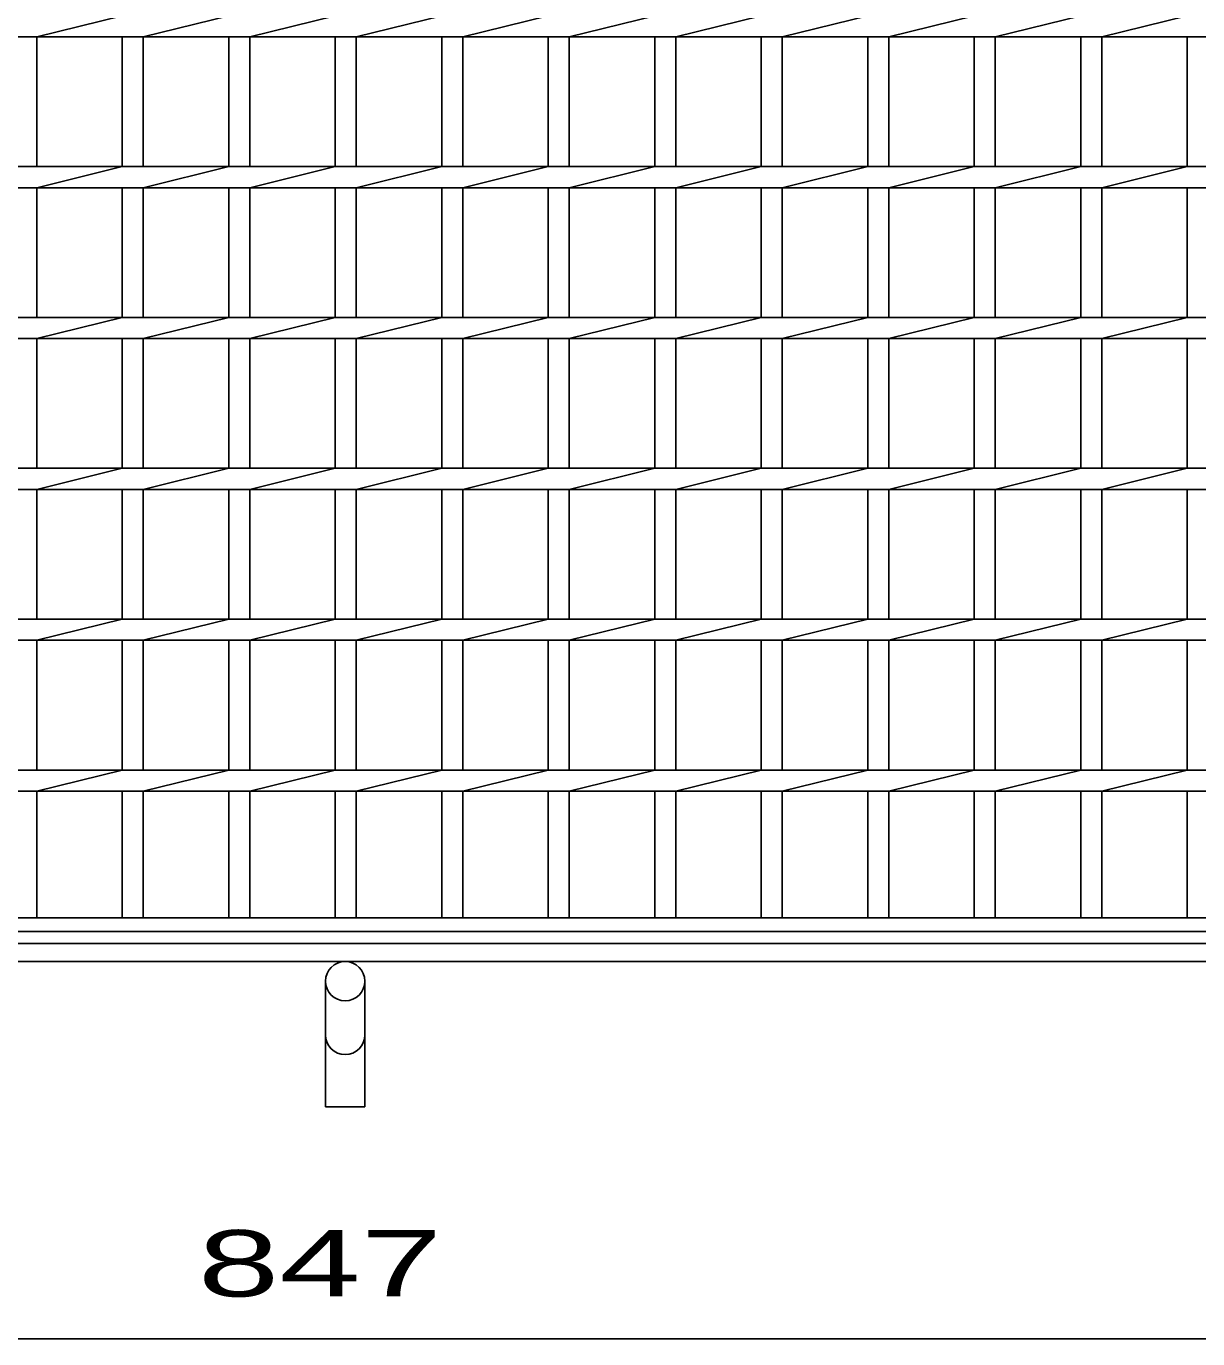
# Model space of a CAD drawing. Units: millimetres, scale not verified. Extents: x -1820 to 1731, y -1282 to 1054.
# Drawn here: x -956.2 to -567.9, y -486 to -51 of the extents above; entities that cross this region are included whole.
import ezdxf
from ezdxf.enums import TextEntityAlignment as Align

# ---------------------------------------------------------------- set-up
doc = ezdxf.new("R2010")
doc.units = ezdxf.units.MM
doc.header["$LTSCALE"] = 10
for name, color, linetype, lineweight in [('16', 3, 'Continuous', 25), ('19', 6, 'Continuous', 25), ('22', 4, 'Continuous', 25)]:
    doc.layers.add(name, color=color, linetype=linetype, lineweight=lineweight)
doc.styles.add('ベクトル', font='')
doc.styles.get('ベクトル').set_extended_font_data('ベクトル')

msp = doc.modelspace()

# ---------------------------------------------------------------- linework, layer by layer
at = {"layer": '16'}
for p, q in [((-952.7, -54.5), (-924.4, -47.5)), ((-917.4, -54.5), (-889.1, -47.5)), ((-882.1, -54.5), (-853.8, -47.5)), ((-846.8, -54.5), (-818.5, -47.5)), ((-811.5, -54.5), (-783.2, -47.5)), ((-776.2, -54.5), (-747.9, -47.5)), ((-740.9, -54.5), (-712.6, -47.5)), ((-705.6, -54.5), (-677.3, -47.5)), ((-670.3, -54.5), (-642, -47.5)), ((-635, -54.5), (-606.7, -47.5)), ((-599.7, -54.5), (-571.4, -47.5)), ((-1348, -54.5), (-353, -54.5)), ((-952.7, -97.5), (-952.7, -54.5)), ((-924.4, -97.5), (-924.4, -54.5)), ((-917.4, -97.5), (-917.4, -54.5)), ((-889.1, -97.5), (-889.1, -54.5)), ((-882.1, -97.5), (-882.1, -54.5)), ((-853.8, -97.5), (-853.8, -54.5)), ((-846.8, -97.5), (-846.8, -54.5)), ((-818.5, -97.5), (-818.5, -54.5)), ((-811.5, -97.5), (-811.5, -54.5)), ((-783.2, -97.5), (-783.2, -54.5)), ((-776.2, -97.5), (-776.2, -54.5)), ((-747.9, -97.5), (-747.9, -54.5)), ((-740.9, -97.5), (-740.9, -54.5)), ((-712.6, -97.5), (-712.6, -54.5)), ((-705.6, -97.5), (-705.6, -54.5)), ((-677.3, -97.5), (-677.3, -54.5)), ((-670.3, -97.5), (-670.3, -54.5)), ((-642, -97.5), (-642, -54.5)), ((-635, -97.5), (-635, -54.5)), ((-606.7, -97.5), (-606.7, -54.5)), ((-599.7, -97.5), (-599.7, -54.5)), ((-571.4, -97.5), (-571.4, -54.5)), ((-1348, -97.5), (-353, -97.5)), ((-952.7, -104.5), (-924.4, -97.5)), ((-917.4, -104.5), (-889.1, -97.5)), ((-882.1, -104.5), (-853.8, -97.5)), ((-846.8, -104.5), (-818.5, -97.5)), ((-811.5, -104.5), (-783.2, -97.5)), ((-776.2, -104.5), (-747.9, -97.5)), ((-740.9, -104.5), (-712.6, -97.5)), ((-705.6, -104.5), (-677.3, -97.5)), ((-670.3, -104.5), (-642, -97.5)), ((-635, -104.5), (-606.7, -97.5)), ((-599.7, -104.5), (-571.4, -97.5)), ((-1348, -104.5), (-353, -104.5)), ((-952.7, -147.5), (-952.7, -104.5)), ((-924.4, -147.5), (-924.4, -104.5)), ((-917.4, -147.5), (-917.4, -104.5)), ((-889.1, -147.5), (-889.1, -104.5)), ((-882.1, -147.5), (-882.1, -104.5)), ((-853.8, -147.5), (-853.8, -104.5)), ((-846.8, -147.5), (-846.8, -104.5)), ((-818.5, -147.5), (-818.5, -104.5)), ((-811.5, -147.5), (-811.5, -104.5)), ((-783.2, -147.5), (-783.2, -104.5)), ((-776.2, -147.5), (-776.2, -104.5)), ((-747.9, -147.5), (-747.9, -104.5)), ((-740.9, -147.5), (-740.9, -104.5)), ((-712.6, -147.5), (-712.6, -104.5)), ((-705.6, -147.5), (-705.6, -104.5)), ((-677.3, -147.5), (-677.3, -104.5)), ((-670.3, -147.5), (-670.3, -104.5)), ((-642, -147.5), (-642, -104.5)), ((-635, -147.5), (-635, -104.5)), ((-606.7, -147.5), (-606.7, -104.5)), ((-599.7, -147.5), (-599.7, -104.5)), ((-571.4, -147.5), (-571.4, -104.5)), ((-1348, -147.5), (-353, -147.5)), ((-952.7, -154.5), (-924.4, -147.5)), ((-917.4, -154.5), (-889.1, -147.5)), ((-882.1, -154.5), (-853.8, -147.5)), ((-846.8, -154.5), (-818.5, -147.5)), ((-811.5, -154.5), (-783.2, -147.5)), ((-776.2, -154.5), (-747.9, -147.5)), ((-740.9, -154.5), (-712.6, -147.5)), ((-705.6, -154.5), (-677.3, -147.5)), ((-670.3, -154.5), (-642, -147.5)), ((-635, -154.5), (-606.7, -147.5)), ((-599.7, -154.5), (-571.4, -147.5)), ((-1348, -154.5), (-353, -154.5)), ((-952.7, -197.5), (-952.7, -154.5)), ((-924.4, -197.5), (-924.4, -154.5)), ((-917.4, -197.5), (-917.4, -154.5)), ((-889.1, -197.5), (-889.1, -154.5)), ((-882.1, -197.5), (-882.1, -154.5)), ((-853.8, -197.5), (-853.8, -154.5)), ((-846.8, -197.5), (-846.8, -154.5)), ((-818.5, -197.5), (-818.5, -154.5)), ((-811.5, -197.5), (-811.5, -154.5)), ((-783.2, -197.5), (-783.2, -154.5)), ((-776.2, -197.5), (-776.2, -154.5)), ((-747.9, -197.5), (-747.9, -154.5)), ((-740.9, -197.5), (-740.9, -154.5)), ((-712.6, -197.5), (-712.6, -154.5)), ((-705.6, -197.5), (-705.6, -154.5)), ((-677.3, -197.5), (-677.3, -154.5)), ((-670.3, -197.5), (-670.3, -154.5)), ((-642, -197.5), (-642, -154.5)), ((-635, -197.5), (-635, -154.5)), ((-606.7, -197.5), (-606.7, -154.5)), ((-599.7, -197.5), (-599.7, -154.5)), ((-571.4, -197.5), (-571.4, -154.5)), ((-1348, -197.5), (-353, -197.5)), ((-952.7, -204.5), (-924.4, -197.5)), ((-917.4, -204.5), (-889.1, -197.5)), ((-882.1, -204.5), (-853.8, -197.5)), ((-846.8, -204.5), (-818.5, -197.5)), ((-811.5, -204.5), (-783.2, -197.5)), ((-776.2, -204.5), (-747.9, -197.5)), ((-740.9, -204.5), (-712.6, -197.5)), ((-705.6, -204.5), (-677.3, -197.5)), ((-670.3, -204.5), (-642, -197.5)), ((-635, -204.5), (-606.7, -197.5)), ((-599.7, -204.5), (-571.4, -197.5)), ((-1348, -204.5), (-353, -204.5)), ((-952.7, -247.5), (-952.7, -204.5)), ((-924.4, -247.5), (-924.4, -204.5)), ((-917.4, -247.5), (-917.4, -204.5)), ((-889.1, -247.5), (-889.1, -204.5)), ((-882.1, -247.5), (-882.1, -204.5)), ((-853.8, -247.5), (-853.8, -204.5)), ((-846.8, -247.5), (-846.8, -204.5)), ((-818.5, -247.5), (-818.5, -204.5)), ((-811.5, -247.5), (-811.5, -204.5)), ((-783.2, -247.5), (-783.2, -204.5)), ((-776.2, -247.5), (-776.2, -204.5)), ((-747.9, -247.5), (-747.9, -204.5)), ((-740.9, -247.5), (-740.9, -204.5)), ((-712.6, -247.5), (-712.6, -204.5)), ((-705.6, -247.5), (-705.6, -204.5)), ((-677.3, -247.5), (-677.3, -204.5)), ((-670.3, -247.5), (-670.3, -204.5)), ((-642, -247.5), (-642, -204.5)), ((-635, -247.5), (-635, -204.5)), ((-606.7, -247.5), (-606.7, -204.5)), ((-599.7, -247.5), (-599.7, -204.5)), ((-571.4, -247.5), (-571.4, -204.5)), ((-1348, -247.5), (-353, -247.5)), ((-952.7, -254.5), (-924.4, -247.5)), ((-917.4, -254.5), (-889.1, -247.5)), ((-882.1, -254.5), (-853.8, -247.5)), ((-846.8, -254.5), (-818.5, -247.5)), ((-811.5, -254.5), (-783.2, -247.5)), ((-776.2, -254.5), (-747.9, -247.5)), ((-740.9, -254.5), (-712.6, -247.5)), ((-705.6, -254.5), (-677.3, -247.5)), ((-670.3, -254.5), (-642, -247.5)), ((-635, -254.5), (-606.7, -247.5)), ((-599.7, -254.5), (-571.4, -247.5)), ((-1348, -254.5), (-353, -254.5)), ((-952.7, -297.5), (-952.7, -254.5)), ((-924.4, -297.5), (-924.4, -254.5)), ((-917.4, -297.5), (-917.4, -254.5)), ((-889.1, -297.5), (-889.1, -254.5)), ((-882.1, -297.5), (-882.1, -254.5)), ((-853.8, -297.5), (-853.8, -254.5)), ((-846.8, -297.5), (-846.8, -254.5)), ((-818.5, -297.5), (-818.5, -254.5)), ((-811.5, -297.5), (-811.5, -254.5)), ((-783.2, -297.5), (-783.2, -254.5)), ((-776.2, -297.5), (-776.2, -254.5)), ((-747.9, -297.5), (-747.9, -254.5)), ((-740.9, -297.5), (-740.9, -254.5)), ((-712.6, -297.5), (-712.6, -254.5)), ((-705.6, -297.5), (-705.6, -254.5)), ((-677.3, -297.5), (-677.3, -254.5)), ((-670.3, -297.5), (-670.3, -254.5)), ((-642, -297.5), (-642, -254.5)), ((-635, -297.5), (-635, -254.5)), ((-606.7, -297.5), (-606.7, -254.5)), ((-599.7, -297.5), (-599.7, -254.5)), ((-571.4, -297.5), (-571.4, -254.5)), ((-1242.1, -297.5), (-458.5, -297.5)), ((-952.7, -304.5), (-924.4, -297.5)), ((-917.4, -304.5), (-889.1, -297.5)), ((-882.1, -304.5), (-853.8, -297.5)), ((-846.8, -304.5), (-818.5, -297.5)), ((-811.5, -304.5), (-783.2, -297.5)), ((-776.2, -304.5), (-747.9, -297.5)), ((-740.9, -304.5), (-712.6, -297.5)), ((-705.6, -304.5), (-677.3, -297.5)), ((-670.3, -304.5), (-642, -297.5)), ((-635, -304.5), (-606.7, -297.5)), ((-599.7, -304.5), (-571.4, -297.5)), ((-1242.1, -304.5), (-458.5, -304.5)), ((-952.7, -346.5), (-952.7, -304.5)), ((-924.4, -346.5), (-924.4, -304.5)), ((-917.4, -346.5), (-917.4, -304.5)), ((-889.1, -346.5), (-889.1, -304.5)), ((-882.1, -346.5), (-882.1, -304.5)), ((-853.8, -346.5), (-853.8, -304.5)), ((-846.8, -346.5), (-846.8, -304.5)), ((-818.5, -346.5), (-818.5, -304.5)), ((-811.5, -346.5), (-811.5, -304.5)), ((-783.2, -346.5), (-783.2, -304.5)), ((-776.2, -346.5), (-776.2, -304.5)), ((-747.9, -346.5), (-747.9, -304.5)), ((-740.9, -346.5), (-740.9, -304.5)), ((-712.6, -346.5), (-712.6, -304.5)), ((-705.6, -346.5), (-705.6, -304.5)), ((-677.3, -346.5), (-677.3, -304.5)), ((-670.3, -346.5), (-670.3, -304.5)), ((-642, -346.5), (-642, -304.5)), ((-635, -346.5), (-635, -304.5)), ((-606.7, -346.5), (-606.7, -304.5)), ((-599.7, -346.5), (-599.7, -304.5)), ((-571.4, -346.5), (-571.4, -304.5)), ((-1348, -346.5), (-353, -346.5)), ((-959.7, -346.5), (-952.7, -346.5)), ((-924.4, -346.5), (-917.4, -346.5)), ((-889.1, -346.5), (-882.1, -346.5)), ((-853.8, -346.5), (-846.8, -346.5)), ((-818.5, -346.5), (-811.5, -346.5)), ((-783.2, -346.5), (-776.2, -346.5)), ((-747.9, -346.5), (-740.9, -346.5)), ((-712.6, -346.5), (-705.6, -346.5)), ((-677.3, -346.5), (-670.3, -346.5)), ((-642, -346.5), (-635, -346.5)), ((-606.7, -346.5), (-599.7, -346.5)), ((-571.4, -346.5), (-564.4, -346.5)), ((-353, -351), (-1348, -351))]:
    msp.add_line(p, q, dxfattribs=at)
at = {"layer": '19'}
for p, q in [((-1354.5, -355), (-346.5, -355)), ((-1360.5, -361), (-340.5, -361)), ((-857, -367.5), (-857, -409.12)), ((-844, -409.12), (-844, -367.5)), ((-857, -409.12), (-844, -409.12))]:
    msp.add_line(p, q, dxfattribs=at)
msp.add_circle((-850.5, -367.5), 6.5, dxfattribs=at)
msp.add_arc((-850.5, -385.34), 6.5, 180, 0, dxfattribs=at)
at = {"layer": '22'}
msp.add_line((-1273.9, -486), (-426.7, -486), dxfattribs=at)

# ---------------------------------------------------------------- texts
at = {"layer": '22', "color": 2, "style": 'ベクトル', "width": 1.65}
msp.add_text(' 847 ', height=21.99, dxfattribs=at).set_placement((-912.8, -461), align=Align.MIDDLE_LEFT)

doc.saveas('drawing.dxf')
